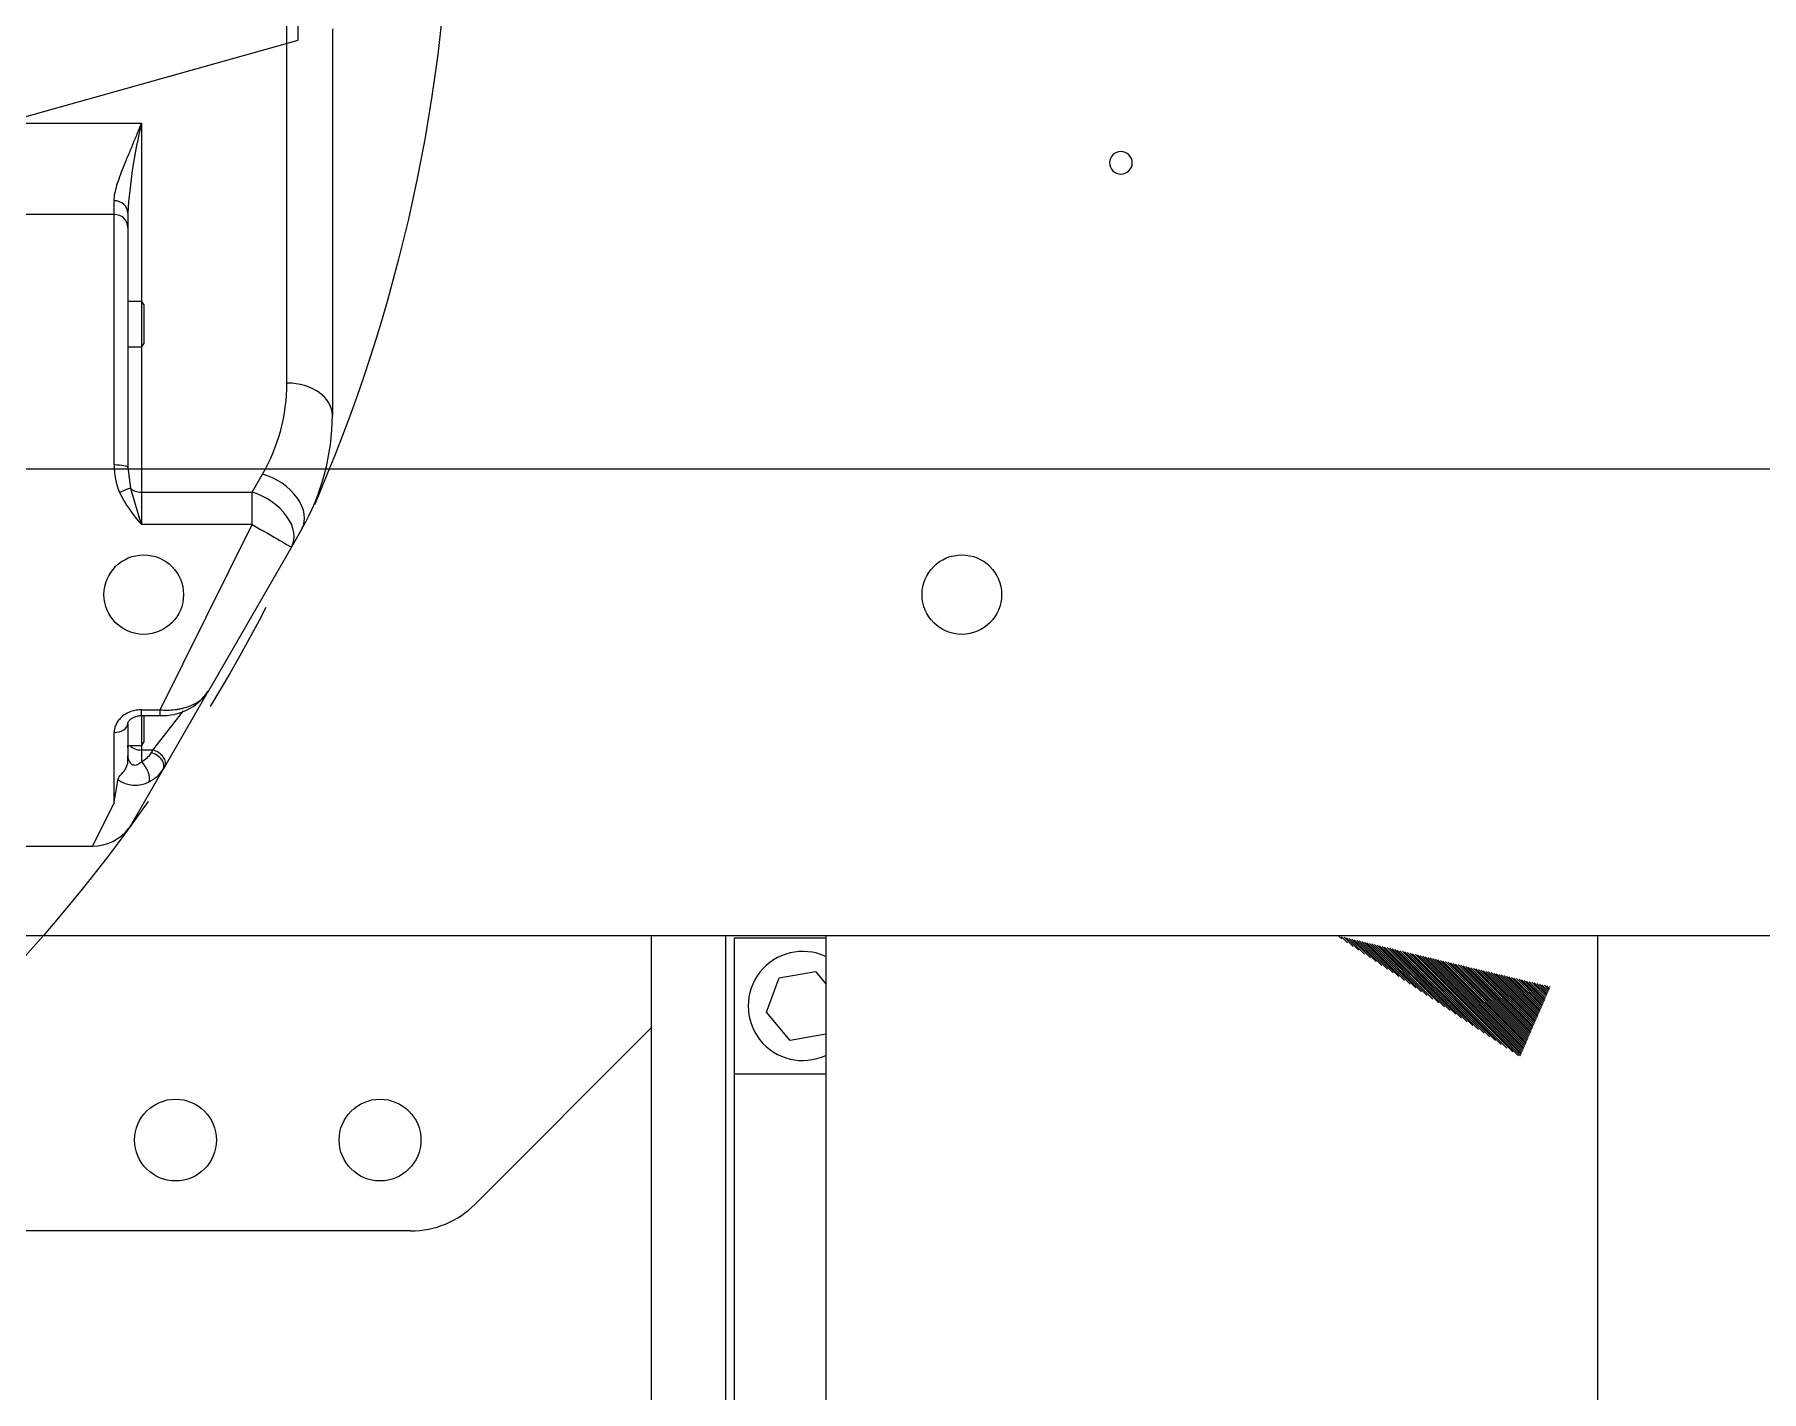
# Model space of a CAD drawing. Header units: millimetres. Extents: x 10462777 to 22643323, y 453826 to 1389191.
# Drawn here: x 11291383.9 to 11291763.8, y 583934.1 to 584232.7 of the extents above; entities that cross this region are included whole.
import ezdxf

# ---------------------------------------------------------------- set-up
doc = ezdxf.new("R2010")
doc.units = ezdxf.units.MM
doc.header["$LTSCALE"] = 200
doc.header["$MEASUREMENT"] = 0
for name, pattern in [('CENTER', [2, 1.25, -0.25, 0.25, -0.25]), ('CENTER2', [1.125, 0.75, -0.125, 0.125, -0.125]), ('PHANTOM', [2.5, 1.25, -0.25, 0.25, -0.25, 0.25, -0.25])]:
    doc.linetypes.add(name, pattern=pattern)
doc.layers.get('0').update_dxf_attribs({"linetype": 'CONTINUOUS'})
for name, color, linetype in [('1', 1, 'CENTER'), ('2', 2, 'CONTINUOUS'), ('205', 4, 'CONTINUOUS'), ('DV1_DEFAULT', 7, 'CONTINUOUS')]:
    doc.layers.add(name, color=color, linetype=linetype)
doc.layers.add('LAYOUT', color=8, linetype='CONTINUOUS', lineweight=25)

# ---------------------------------------------------------------- blocks, each defined once
blk = doc.blocks.new('r710ic')
at = {"layer": 'DV1_DEFAULT', "color": 7, "linetype": 'Continuous', "lineweight": 0}
for p, q in [((272082.57, 104574.13), (272167.56, 104574.13)), ((272192.56, 104567.43), (272196.56, 104565.12)), ((272160.49, 104564.13), (272075.5, 104564.13)), ((272196.56, 104565.12), (272228.47, 104546.7)), ((272184.49, 104556.46), (272180.49, 104558.77)), ((272191.59, 104556.46), (272184.49, 104556.46)), ((272184.49, 104532.13), (272184.49, 104556.46)), ((272232.36, 104536.24), (272191.59, 104556.46)), ((272191.59, 104556.46), (272191.59, 104532.13)), ((272228.28, 104546.81), (272244.84, 104537.25)), ((272228.6, 104546.62), (272228.47, 104546.7)), ((272241.22, 104534.65), (272232.63, 104541.36)), ((272232.36, 104532.13), (272232.36, 104536.24)), ((272233.63, 104536.24), (272232.36, 104536.24)), ((272233.63, 104532.13), (272233.63, 104536.24)), ((272244.84, 104537.25), (272245.41, 104536.92)), ((272245.41, 104536.92), (272257.37, 104530.02)), ((272103.33, 104532.13), (272142.53, 104532.13)), ((272103.33, 104501.13), (272103.33, 104532.13)), ((272143.22, 104532.63), (272142.53, 104532.23)), ((272142.53, 104532.23), (272142.53, 104529.13)), ((272152.53, 104532.23), (272142.53, 104532.23)), ((272143.22, 104532.63), (272151.83, 104532.63)), ((272152.53, 104532.23), (272151.83, 104532.63)), ((272152.53, 104529.13), (272152.53, 104532.23)), ((272152.53, 104532.13), (272184.49, 104532.13)), ((272184.49, 104532.13), (272191.59, 104532.13)), ((272233.63, 104532.13), (272232.36, 104532.13)), ((272233.63, 104532.63), (272239.52, 104532.63)), ((272240.21, 104532.23), (272233.63, 104532.23)), ((272240.21, 104532.23), (272239.52, 104532.63)), ((272240.21, 104529.13), (272240.21, 104532.23)), ((272240.21, 104532.13), (272241.22, 104532.13)), ((272241.79, 104534.32), (272241.22, 104534.65)), ((272241.22, 104534.65), (272241.22, 104532.13)), ((272241.22, 104532.13), (272243.78, 104532.13)), ((272123.12, 104529.13), (272126.25, 104529.13)), ((272126.25, 104529.13), (272179.05, 104529.13)), ((272179.05, 104529.13), (272183.62, 104529.71)), ((272235.4, 104529.13), (272242.51, 104529.13)), ((272240.71, 104529.13), (272240.21, 104529.13)), ((272242.51, 104529.13), (272242.57, 104529.13)), ((272123.38, 104526.13), (272120.36, 104526.13)), ((272178.5, 104526.13), (272123.38, 104526.13)), ((272123.38, 104526.13), (272123.38, 104501.13)), ((272252.74, 104526.13), (272237.35, 104526.13)), ((272252.74, 104526.13), (272262.37, 104521.35)), ((272262.37, 104501.13), (272262.37, 104521.35))]:
    blk.add_line(p, q, dxfattribs=at)
at = {"layer": 'DV1_DEFAULT', "color": 3, "linetype": 'CENTER2', "lineweight": 0}
blk.add_circle((272041.37, 104232.63), 367.64, dxfattribs=at)
at = {"layer": 'DV1_DEFAULT', "color": 7, "linetype": 'Continuous', "lineweight": 0}
for centre, radius, start, end in [((272167.56, 104524.13), 50, 60, 90), ((272160.49, 104524.13), 40, 60, 90), ((272221.81, 104536.91), 11.81, 356.736, 56.318), ((272241.56, 104530.68), 7.33, 25.4274, 58.3545), ((272130.26, 104642.94), 114.04, 256.3449, 266.4132), ((272116.8, 104763.93), 243.57, 285.9206, 287.8806), ((272170.35, 104555.35), 31.47, 296.8805, 312.4363), ((272239.03, 104529.82), 5.28, 25.952, 58.5341), ((272242.42, 104530.76), 6.53, 324.4292, 28.022), ((272178.79, 104541.16), 15.04, 268.8951, 292.6409), ((272252.37, 104521.36), 10, 55.9672, 60), ((272252.37, 104521.36), 10, 55.9673, 60), ((272252.37, 104521.35), 10, 0.013, 53.063), ((272174.88, 104072.6), 460.16, 80.2579, 80.891)]:
    blk.add_arc(centre, radius, start, end, dxfattribs=at)
for centre, major_axis, ratio, start_param, end_param in [((272167.56, 104564.13), (0, 10), 0.707107, 0, 1.570796), ((272187.56, 104558.77), (5, 8.66), 0.654654, 0, 1.932163), ((272191.56, 104556.46), (5, 8.66), 0.654654, 0, 1.932163), ((272191.56, 104556.46), (5, 8.66), 0.002677, 4.713934, 6.283185), ((272243.34, 104534.65), (-1.5, -2.6), 0.654654, 3.141593, 5.073756), ((272243.91, 104534.32), (-1.5, -2.6), 0.654654, 3.141593, 5.073756), ((272182.36, 104532.13), (0, 3), 0.707107, 3.772753, 4.712389), ((272239.1, 104532.13), (0, -3), 0.707107, 0.551176, 1.570796), ((272245.9, 104532.13), (-2.66, -1.4), 0.421896, 3.499226, 5.388653), ((272123.12, 104526.13), (0, -3), 0.919953, 3.141593, 4.712389), ((272126.25, 104526.13), (0, -3), 0.95763, 3.141593, 4.712389), ((272179.05, 104526.13), (0, -3), 0.1812, 3.141593, 4.712389), ((272184.87, 104527.28), (-1.27, 2.72), 0.086679, 0.432154, 1.530323), ((272235.4, 104526.13), (0, -3), 0.647598, 1.570796, 3.141593)]:
    blk.add_ellipse(centre, major_axis=major_axis, ratio=ratio, start_param=start_param, end_param=end_param, dxfattribs=at)
for points, knots in [([(272232.36, 104536.24), (272232.46, 104537.35), (272232.45, 104538.44), (272232.29, 104539.77), (272232.25, 104540.03), (272232.16, 104540.55), (272232.11, 104540.8), (272231.94, 104541.55), (272231.8, 104542.03), (272231.47, 104542.95), (272231.28, 104543.39), (272230.85, 104544.21), (272230.62, 104544.59), (272230.24, 104545.12), (272230.1, 104545.28), (272229.83, 104545.6), (272229.69, 104545.75), (272229.24, 104546.17), (272228.93, 104546.42), (272228.6, 104546.62)], [0, 0, 0, 0, 0.25, 0.25, 0.3125, 0.3125, 0.375, 0.375, 0.5, 0.5, 0.625, 0.625, 0.75, 0.75, 0.8125, 0.8125, 0.875, 0.875, 1, 1, 1, 1]), ([(272120.36, 104526.13), (272119.85, 104526.13), (272119.31, 104526.19), (272118.17, 104526.41), (272117.58, 104526.56), (272116.34, 104526.93), (272115.7, 104527.15), (272114.36, 104527.64), (272113.66, 104527.9), (272111.52, 104528.76), (272110.01, 104529.39), (272107.61, 104530.39), (272106.78, 104530.73), (272105.52, 104531.25), (272105.09, 104531.43), (272104.44, 104531.69), (272104.22, 104531.78), (272103.78, 104531.95), (272103.56, 104532.04), (272103.33, 104532.13)], [0, 0, 0, 0, 0.125, 0.125, 0.25, 0.25, 0.375, 0.375, 0.5, 0.5, 0.75, 0.75, 0.875, 0.875, 0.9375, 0.9375, 0.96875, 0.96875, 1, 1, 1, 1]), ([(272232.36, 104532.13), (272232.36, 104531.72), (272232.39, 104531.32), (272232.53, 104530.54), (272232.64, 104530.15), (272232.91, 104529.42), (272233.07, 104529.07), (272233.35, 104528.58), (272233.46, 104528.42), (272233.67, 104528.12), (272233.79, 104527.97), (272234.02, 104527.7), (272234.14, 104527.57), (272234.4, 104527.33), (272234.53, 104527.21), (272234.94, 104526.89), (272235.22, 104526.71), (272235.81, 104526.42), (272236.12, 104526.31), (272236.73, 104526.17), (272237.04, 104526.13), (272237.35, 104526.13)], [0, 0, 0, 0, 0.125, 0.125, 0.25, 0.25, 0.375, 0.375, 0.4375, 0.4375, 0.5, 0.5, 0.5625, 0.5625, 0.625, 0.625, 0.75, 0.75, 0.875, 0.875, 1, 1, 1, 1]), ([(272235.4, 104529.13), (272235.3, 104529.13), (272235.14, 104529.15), (272234.59, 104529.51), (272234.08, 104530.18), (272233.7, 104531.11), (272233.65, 104531.77), (272233.63, 104532.13)], [0, 0, 0, 0, 0.242703, 0.450066, 0.636734, 0.827112, 1, 1, 1, 1]), ([(272242.57, 104529.13), (272242.75, 104529.13), (272242.94, 104529.15), (272243.32, 104529.25), (272243.5, 104529.32), (272243.85, 104529.5), (272244, 104529.62), (272244.27, 104529.89), (272244.37, 104530.05), (272244.51, 104530.39), (272244.53, 104530.57), (272244.52, 104530.92), (272244.47, 104531.1), (272244.34, 104531.42), (272244.25, 104531.58), (272244.03, 104531.87), (272243.91, 104532), (272243.78, 104532.13)], [0, 0, 0, 0, 0.125, 0.125, 0.25, 0.25, 0.375, 0.375, 0.5, 0.5, 0.625, 0.625, 0.75, 0.75, 0.875, 0.875, 1, 1, 1, 1]), ([(272247.73, 104526.96), (272247.35, 104527.02), (272246.95, 104527.36), (272246.1, 104528.12), (272245.62, 104528.52), (272244.84, 104528.91), (272244.58, 104529), (272244.02, 104529.12), (272243.73, 104529.14), (272243.13, 104529.11), (272242.85, 104529.09), (272242.55, 104529.11), (272242.51, 104529.13), (272242.51, 104529.13)], [0, 0, 0, 0, 0.25, 0.25, 0.5, 0.5, 0.625, 0.625, 0.75, 0.75, 0.875, 0.875, 1, 1, 1, 1])]:
    blk.add_open_spline(points, degree=3, knots=knots, dxfattribs=at)
at = {"layer": 'LAYOUT', "color": 3}
blk.add_circle((272041.37, 104232.63), 2050.12, dxfattribs=at)
blk = doc.blocks.new('A$C7DA30AB0')
at = {"layer": 'LAYOUT', "color": 6, "linetype": 'PHANTOM'}
blk.add_circle((3030.45, 3025.99, 0), 2693.02, dxfattribs=at)

msp = doc.modelspace()

# ---------------------------------------------------------------- hatches: boundary and pattern name
at = {"layer": '1', "linetype": 'Continuous'}
h = msp.add_hatch(dxfattribs=at)
h.set_pattern_fill('ANSI31', color=27, scale=0.300004, angle=135, style=0, pattern_type=0)
h.set_pattern_definition([(135, (11294330.49683, 577794.69363), (-0.212135048, -0.212135048), [])])
h.paths.add_polyline_path([(11291670.36027, 584034.43251), (11291717.38912, 584023.16261), (11291710.69845, 584007.75742)], flags=0)

# ---------------------------------------------------------------- linework, layer by layer
at = {"layer": '1', "color": 124, "linetype": 'Continuous'}
for p, q in [((11291302.86896, 584137.1362, 0), (11291822.88244, 584137.1362, 0)), ((11291330.87545, 584034.43251, 0), (11291822.88244, 584034.43251, 0))]:
    msp.add_line(p, q, dxfattribs=at)
at = {"layer": '1', "color": 124, "linetype": 'Continuous', "extrusion": (0, 0, -1)}
msp.add_circle((-11291622.8796, 584204.43492, 0), 2.50004, dxfattribs=at)
at = {"layer": '1', "color": 124, "linetype": 'Continuous'}
for centre in [(11291407.87655, 584109.43357, 0), (11291587.8791, 584109.43357, 0)]:
    msp.add_circle(centre, 8.75012, dxfattribs=at)
at = {"layer": '2', "color": 252, "linetype": 'Continuous'}
for p, q in [((11291519.62813, 583034.43591, 0), (11291519.62813, 584034.41518, 0)), ((11291535.87836, 584034.39391, 0), (11291535.87836, 583034.40799, 0)), ((11291537.87839, 584033.9325, 0), (11291557.93149, 584033.9325, 0)), ((11291537.87839, 584003.93208, 0), (11291537.87839, 584033.9325, 0)), ((11291557.93118, 584034.42828, 0), (11291557.93118, 583034.4125, 0)), ((11291727.82859, 583034.4125, 0), (11291727.82859, 584034.42828, 0)), ((11291519.63427, 584014.18836, 0), (11291480.73544, 583975.28953, 0)), ((11291557.93149, 584003.93208, 0), (11291537.87839, 584003.93208, 0)), ((11291537.87839, 583034.39096, 0), (11291537.87839, 584003.8777, 0)), ((11291466.59311, 583969.43159, 0), (11291324.87537, 583969.43159, 0))]:
    msp.add_line(p, q, dxfattribs=at)
at = {"layer": '2', "color": 60, "linetype": 'Continuous'}
for p, q in [((11291544.91446, 584017.55115, 0), (11291547.70043, 584025.13887, 0)), ((11291547.70043, 584025.13887, 0), (11291555.66458, 584026.52001, 0)), ((11291555.66458, 584026.52001, 0), (11291557.93124, 584023.80318, 0)), ((11291550.09263, 584011.34456, 0), (11291544.91446, 584017.55115, 0)), ((11291557.9311, 584012.70391, 0), (11291550.09263, 584011.34456, 0))]:
    msp.add_line(p, q, dxfattribs=at)
at = {"layer": '2', "color": 80, "linetype": 'Continuous'}
for p, q in [((11291519.63427, 584014.18836, 0), (11291480.73544, 583975.28953, 0)), ((11291466.59311, 583969.43159, 0), (11291324.87537, 583969.43159, 0))]:
    msp.add_line(p, q, dxfattribs=at)
for centre in [(11291414.87665, 583989.43187, 0), (11291459.87728, 583989.43187, 0)]:
    msp.add_circle(centre, 9.00013, dxfattribs=at)
at = {"layer": '2', "color": 60, "linetype": 'Continuous'}
msp.add_arc((11291552.87861, 584018.93229, 0), 12.00017, 65.0965164, 294.894633, dxfattribs=at)
at = {"layer": '2', "color": 80, "linetype": 'Continuous'}
msp.add_arc((11291466.59311, 583989.43187, 0), 20.00028, 270, 315.0000001, dxfattribs=at)
at = {"layer": '2', "color": 252, "linetype": 'Continuous'}
msp.add_arc((11291466.59311, 583989.43187, 0), 20.00028, 270, 315.0000001, dxfattribs=at)
at = {"layer": '205', "color": 252, "linetype": 'Continuous'}
for p, q in [((11291441.87703, 584231.43531, 0), (11291441.87703, 584261.43573, 0)), ((11291262.87839, 584181.31569, 0), (11291441.87703, 584231.43531, 0))]:
    msp.add_line(p, q, dxfattribs=at)

# ---------------------------------------------------------------- block references
at = {"ltscale": 10}
msp.add_blockref('A$C7DA30AB0', (11285684.40366, 580408.4363), dxfattribs=at)
at = {"layer": 'LAYOUT', "color": 2, "rotation": 270}
msp.add_blockref('r710ic', (11186875.24796, 856316.46559, 0), dxfattribs=at)

doc.saveas('drawing.dxf')
